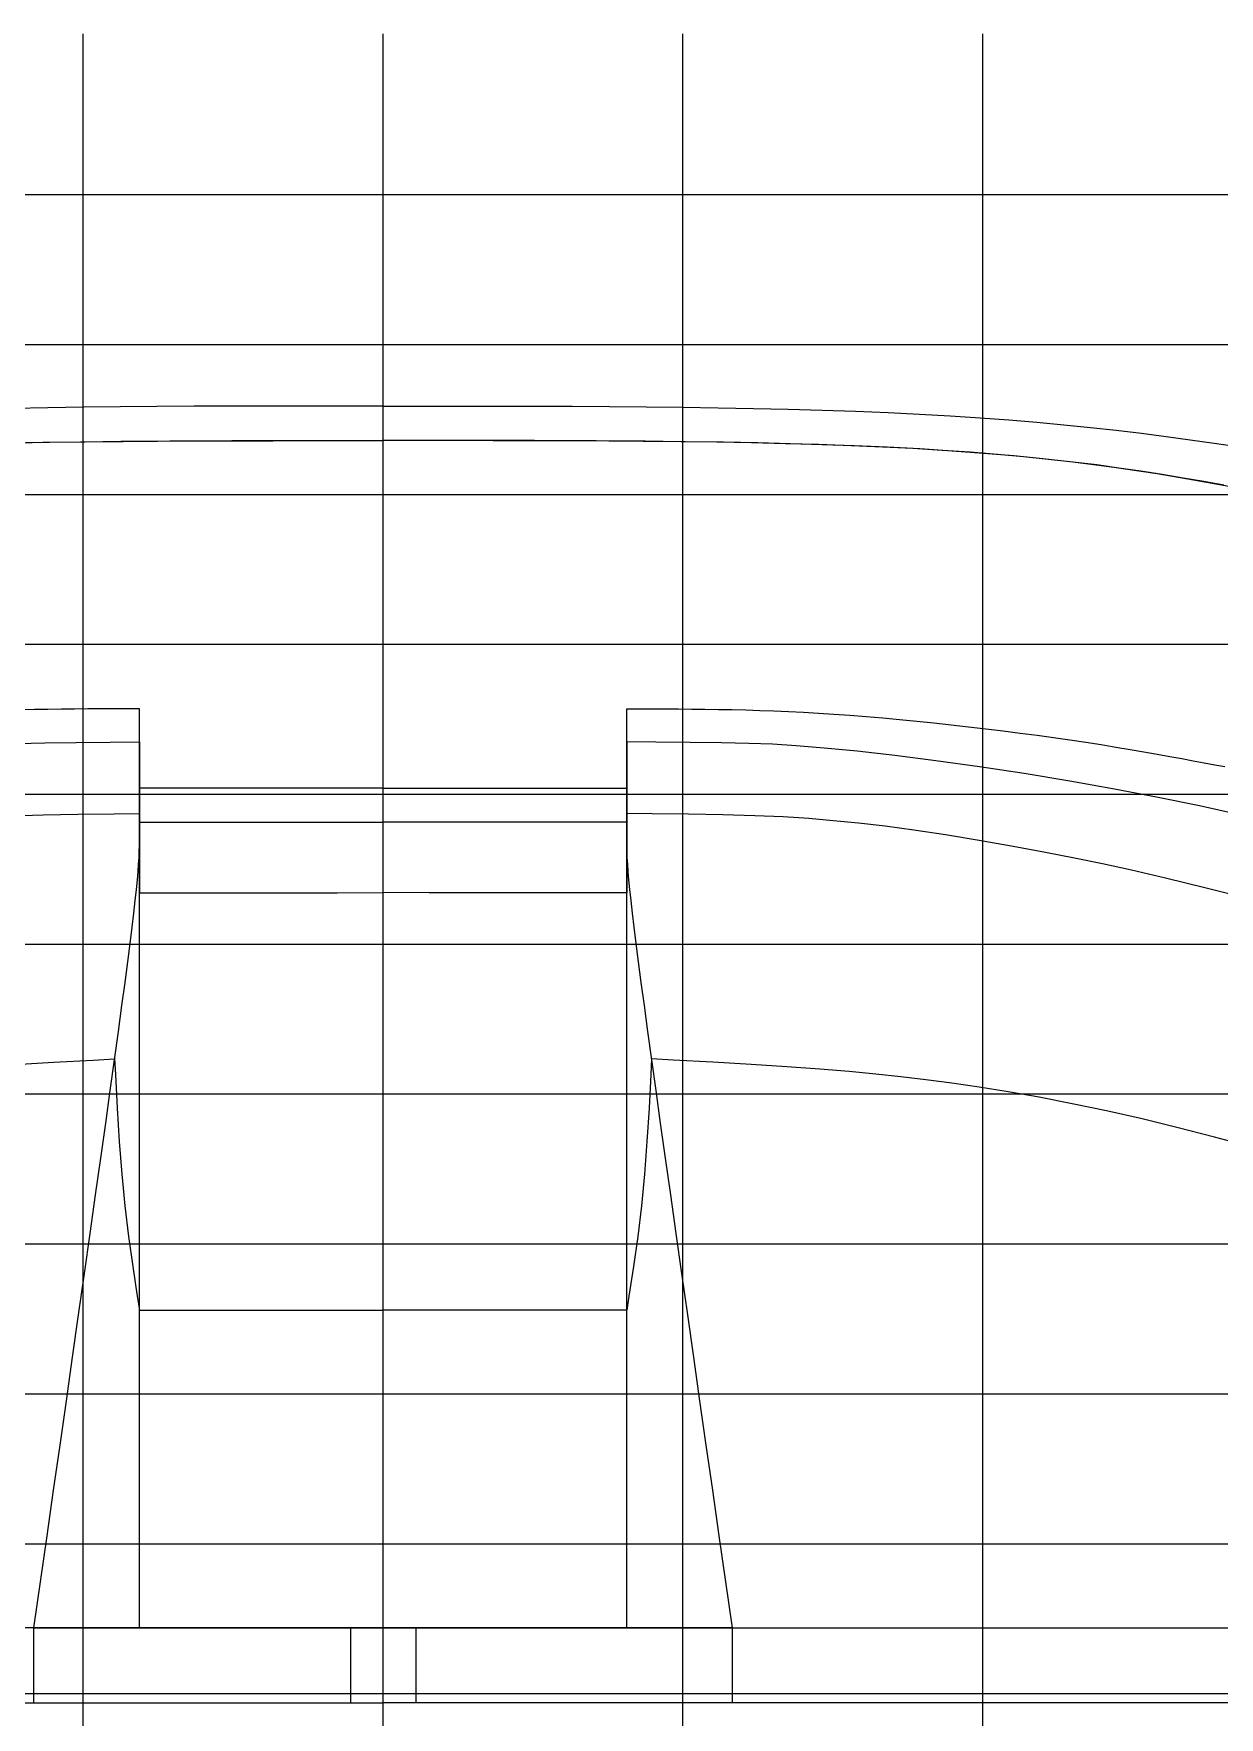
# Model space of a CAD drawing. Extents: x -0.22 to 9, y -4.91 to 1.71.
# Drawn here: x 1.777 to 2.568, y -1.367 to -0.244 of the extents above; entities that cross this region are included whole.
import ezdxf

# ---------------------------------------------------------------- set-up
doc = ezdxf.new("R2010")
doc.units = 0
doc.header["$MEASUREMENT"] = 0
for name, color, linetype in [('buttockgrid', 7, 'Continuous'), ('Center', 7, 'Continuous'), ('Knuckle_lines', 7, 'Continuous'), ('stations', 7, 'Continuous'), ('wlgrid', 7, 'Continuous')]:
    doc.layers.add(name, color=color, linetype=linetype)

msp = doc.modelspace()

# ---------------------------------------------------------------- linework, layer by layer
at = {"layer": 'buttockgrid', "color": 9}
for p, q in [((1.809815, -2.03416), (1.809815, -0.244099)), ((2.009815, -2.03416), (2.009815, -0.244099)), ((2.009815, -2.03416), (2.009815, -0.244099)), ((2.209816, -2.03416), (2.209816, -0.244099)), ((2.409816, -2.03416), (2.409816, -0.244099))]:
    msp.add_line(p, q, dxfattribs=at)
at = {"layer": 'Center', "color": 1}
msp.add_line((2.009815, -2.03416), (2.009815, -0.244099), dxfattribs=at)
at = {"layer": 'Knuckle_lines', "color": 7}
for p, q in [((1.786228, -0.493623), (1.762684, -0.494053)), ((1.810141, -0.493278), (1.786228, -0.493623)), ((1.834382, -0.49301), (1.810141, -0.493278)), ((1.858911, -0.492808), (1.834382, -0.49301)), ((1.883686, -0.492664), (1.858911, -0.492808)), ((1.908666, -0.492567), (1.883686, -0.492664)), ((1.933809, -0.492509), (1.908666, -0.492567)), ((1.959076, -0.492478), (1.933809, -0.492509)), ((1.984425, -0.492467), (1.959076, -0.492478)), ((2.009815, -0.492466), (1.984425, -0.492467)), ((2.009815, -0.493903), (2.009815, -0.492466)), ((2.009815, -0.493903), (2.009815, -0.492466)), ((2.009815, -0.492466), (2.035206, -0.492467)), ((2.009815, -0.49534), (2.009815, -0.493903)), ((2.009815, -0.49534), (2.009815, -0.493903)), ((2.035206, -0.492467), (2.060555, -0.492478)), ((2.060555, -0.492478), (2.085821, -0.492509)), ((2.085821, -0.492509), (2.110965, -0.492567)), ((2.110965, -0.492567), (2.135945, -0.492664)), ((2.135945, -0.492664), (2.16072, -0.492808)), ((2.16072, -0.492808), (2.185249, -0.49301)), ((2.185249, -0.49301), (2.20949, -0.493278)), ((2.20949, -0.493278), (2.233403, -0.493623)), ((2.233403, -0.493623), (2.256948, -0.494053)), ((2.256948, -0.494053), (2.280081, -0.494578)), ((2.009815, -0.496778), (2.009815, -0.49534)), ((2.009815, -0.496778), (2.009815, -0.49534)), ((2.009815, -0.498216), (2.009815, -0.496778)), ((2.009815, -0.498216), (2.009815, -0.496778)), ((2.009815, -0.499653), (2.009815, -0.498216)), ((2.009815, -0.499653), (2.009815, -0.498216)), ((2.009815, -0.501091), (2.009815, -0.499653)), ((2.009815, -0.501091), (2.009815, -0.499653)), ((2.009815, -0.502528), (2.009815, -0.501091)), ((2.009815, -0.502528), (2.009815, -0.501091)), ((2.009815, -0.503965), (2.009815, -0.502528)), ((2.009815, -0.503965), (2.009815, -0.502528)), ((2.009815, -0.505403), (2.009815, -0.503965)), ((2.009815, -0.505403), (2.009815, -0.503965)), ((2.280081, -0.494578), (2.302764, -0.495208)), ((2.302764, -0.495208), (2.324955, -0.495952)), ((2.324955, -0.495952), (2.346612, -0.49682)), ((2.346612, -0.49682), (2.367695, -0.497821)), ((2.367695, -0.497821), (2.388162, -0.498966)), ((2.388162, -0.498966), (2.407988, -0.500259)), ((2.407988, -0.500259), (2.4272, -0.501695)), ((2.4272, -0.501695), (2.445844, -0.503265)), ((2.445844, -0.503265), (2.463963, -0.504958)), ((2.463963, -0.504958), (2.4816, -0.506765)), ((1.787287, -0.516637), (1.81091, -0.516289)), ((1.81091, -0.516289), (1.834922, -0.516017)), ((1.834922, -0.516017), (1.859275, -0.515813)), ((1.859275, -0.515813), (1.883919, -0.515667)), ((1.883919, -0.515667), (1.908807, -0.515568)), ((1.908807, -0.515568), (1.933889, -0.515509)), ((1.933889, -0.515509), (1.959117, -0.515478)), ((1.959117, -0.515478), (1.984442, -0.515467)), ((1.984442, -0.515467), (2.009815, -0.515466)), ((2.009815, -0.506841), (2.009815, -0.505403)), ((2.009815, -0.506841), (2.009815, -0.505403)), ((2.009815, -0.508278), (2.009815, -0.506841)), ((2.009815, -0.508278), (2.009815, -0.506841)), ((2.009815, -0.509716), (2.009815, -0.508278)), ((2.009815, -0.509716), (2.009815, -0.508278)), ((2.009815, -0.511153), (2.009815, -0.509716)), ((2.009815, -0.511153), (2.009815, -0.509716)), ((2.009815, -0.512591), (2.009815, -0.511153)), ((2.009815, -0.512591), (2.009815, -0.511153)), ((2.009815, -0.514028), (2.009815, -0.512591)), ((2.009815, -0.514028), (2.009815, -0.512591)), ((2.009815, -0.515466), (2.009815, -0.514028)), ((2.009815, -0.515466), (2.009815, -0.514028)), ((2.035189, -0.515467), (2.009815, -0.515466)), ((2.060514, -0.515478), (2.035189, -0.515467)), ((2.085742, -0.515509), (2.060514, -0.515478)), ((2.110824, -0.515568), (2.085742, -0.515509)), ((2.135712, -0.515667), (2.110824, -0.515568)), ((2.160356, -0.515813), (2.135712, -0.515667)), ((2.184709, -0.516017), (2.160356, -0.515813)), ((2.208721, -0.516289), (2.184709, -0.516017)), ((2.232344, -0.516637), (2.208721, -0.516289)), ((2.4816, -0.506765), (2.498799, -0.508677)), ((2.498799, -0.508677), (2.515604, -0.510685)), ((2.515604, -0.510685), (2.532059, -0.512778)), ((2.532059, -0.512778), (2.548207, -0.514947)), ((2.548207, -0.514947), (2.564092, -0.517183)), ((1.764101, -0.517073), (1.787287, -0.516637)), ((2.25553, -0.517073), (2.232344, -0.516637)), ((2.278229, -0.517605), (2.25553, -0.517073)), ((2.300394, -0.518243), (2.278229, -0.517605)), ((2.321975, -0.518997), (2.300394, -0.518243)), ((2.342924, -0.519876), (2.321975, -0.518997)), ((2.363192, -0.52089), (2.342924, -0.519876)), ((2.38273, -0.522049), (2.363192, -0.52089)), ((2.401507, -0.523359), (2.38273, -0.522049)), ((2.419555, -0.524813), (2.401507, -0.523359)), ((2.436922, -0.526403), (2.419555, -0.524813)), ((2.453656, -0.528118), (2.436922, -0.526403)), ((2.564092, -0.517183), (2.579758, -0.519477)), ((2.469808, -0.529949), (2.453656, -0.528118)), ((2.485424, -0.531886), (2.469808, -0.529949)), ((2.500554, -0.533919), (2.485424, -0.531886)), ((2.515246, -0.536039), (2.500554, -0.533919)), ((2.52955, -0.538236), (2.515246, -0.536039)), ((2.543513, -0.5405), (2.52955, -0.538236)), ((2.557184, -0.542823), (2.543513, -0.5405)), ((2.570612, -0.545194), (2.557184, -0.542823)), ((1.777149, -0.694997), (1.767955, -0.695222)), ((1.78621, -0.694822), (1.777149, -0.694997)), ((1.795155, -0.69469), (1.78621, -0.694822)), ((1.804001, -0.694595), (1.795155, -0.69469)), ((1.812763, -0.694532), (1.804001, -0.694595)), ((1.82146, -0.694494), (1.812763, -0.694532)), ((1.830106, -0.694474), (1.82146, -0.694494)), ((1.838719, -0.694467), (1.830106, -0.694474)), ((1.847315, -0.694466), (1.838719, -0.694467)), ((1.847313, -0.697778), (1.847315, -0.694466)), ((1.847315, -0.700129), (1.847315, -0.694466)), ((2.172315, -0.700129), (2.172315, -0.694466)), ((2.172315, -0.694466), (2.180912, -0.694467)), ((2.172318, -0.697778), (2.172315, -0.694466)), ((2.180912, -0.694467), (2.189525, -0.694474)), ((2.189525, -0.694474), (2.198171, -0.694494)), ((2.198171, -0.694494), (2.206867, -0.694532)), ((2.206867, -0.694532), (2.21563, -0.694595)), ((2.21563, -0.694595), (2.224476, -0.69469)), ((2.224476, -0.69469), (2.233421, -0.694822)), ((2.233421, -0.694822), (2.242482, -0.694997)), ((2.242482, -0.694997), (2.251676, -0.695222)), ((2.251676, -0.695222), (2.26102, -0.695503)), ((2.26102, -0.695503), (2.27053, -0.695847)), ((2.27053, -0.695847), (2.280222, -0.696259)), ((2.280222, -0.696259), (2.290113, -0.696745)), ((1.847305, -0.707716), (1.847308, -0.704403)), ((1.847308, -0.704403), (1.84731, -0.701091)), ((1.84731, -0.701091), (1.847313, -0.697778)), ((1.847315, -0.705777), (1.847315, -0.700129)), ((1.847315, -0.711396), (1.847315, -0.705777)), ((2.172315, -0.705777), (2.172315, -0.700129)), ((2.172315, -0.711396), (2.172315, -0.705777)), ((2.17232, -0.701091), (2.172318, -0.697778)), ((2.172323, -0.704403), (2.17232, -0.701091)), ((2.172325, -0.707716), (2.172323, -0.704403)), ((2.290113, -0.696745), (2.30022, -0.697313)), ((2.30022, -0.697313), (2.31056, -0.697967)), ((2.31056, -0.697967), (2.321149, -0.698716)), ((2.321149, -0.698716), (2.331994, -0.699561)), ((2.331994, -0.699561), (2.343063, -0.7005)), ((2.343063, -0.7005), (2.354316, -0.701526)), ((2.354316, -0.701526), (2.365711, -0.702634)), ((2.365711, -0.702634), (2.377208, -0.703815)), ((2.377208, -0.703815), (2.388766, -0.705066)), ((2.388766, -0.705066), (2.400343, -0.706378)), ((2.400343, -0.706378), (2.411899, -0.707747)), ((1.847296, -0.720966), (1.847298, -0.717653)), ((1.847298, -0.717653), (1.847301, -0.714341)), ((1.847301, -0.714341), (1.847303, -0.711028)), ((1.847303, -0.711028), (1.847305, -0.707716)), ((1.847315, -0.716971), (1.847315, -0.711396)), ((1.847315, -0.722487), (1.847315, -0.716971)), ((2.172315, -0.716971), (2.172315, -0.711396)), ((2.172315, -0.722487), (2.172315, -0.716971)), ((2.172328, -0.711028), (2.172325, -0.707716)), ((2.17233, -0.714341), (2.172328, -0.711028)), ((2.172333, -0.717653), (2.17233, -0.714341)), ((2.172335, -0.720966), (2.172333, -0.717653)), ((2.411899, -0.707747), (2.423392, -0.709165)), ((2.423392, -0.709165), (2.434782, -0.710627)), ((2.434782, -0.710627), (2.446027, -0.712127)), ((2.446027, -0.712127), (2.457086, -0.713657)), ((2.457086, -0.713657), (2.467919, -0.715212)), ((2.467919, -0.715212), (2.478485, -0.716787)), ((2.478485, -0.716787), (2.488742, -0.718373)), ((2.488742, -0.718373), (2.498649, -0.719966)), ((1.847288, -0.730903), (1.847291, -0.727591)), ((1.847291, -0.727591), (1.847293, -0.724278)), ((1.847293, -0.724278), (1.847296, -0.720966)), ((1.847315, -0.727929), (1.847315, -0.722487)), ((1.847315, -0.733283), (1.847315, -0.727929)), ((2.172315, -0.727929), (2.172315, -0.722487)), ((2.172315, -0.733283), (2.172315, -0.727929)), ((2.172338, -0.724278), (2.172335, -0.720966)), ((2.17234, -0.727591), (2.172338, -0.724278)), ((2.172343, -0.730903), (2.17234, -0.727591)), ((2.498649, -0.719966), (2.508174, -0.721558)), ((2.508174, -0.721558), (2.517316, -0.723139)), ((2.517316, -0.723139), (2.526084, -0.724698)), ((2.526084, -0.724698), (2.534486, -0.726225)), ((2.534486, -0.726225), (2.54253, -0.727709)), ((2.54253, -0.727709), (2.550225, -0.729138)), ((2.550225, -0.729138), (2.557577, -0.730502)), ((1.847278, -0.744153), (1.847281, -0.740841)), ((1.847281, -0.740841), (1.847283, -0.737528)), ((1.847283, -0.737528), (1.847286, -0.734216)), ((1.847286, -0.734216), (1.847288, -0.730903)), ((1.847315, -0.738534), (1.847315, -0.733283)), ((1.847315, -0.743667), (1.847315, -0.738534)), ((2.172315, -0.738534), (2.172315, -0.733283)), ((2.172315, -0.743667), (2.172315, -0.738534)), ((2.172345, -0.734216), (2.172343, -0.730903)), ((2.172348, -0.737528), (2.172345, -0.734216)), ((2.17235, -0.740841), (2.172348, -0.737528)), ((2.172353, -0.744153), (2.17235, -0.740841)), ((2.557577, -0.730502), (2.564597, -0.731791)), ((2.564597, -0.731791), (2.571291, -0.732993)), ((1.847275, -0.747466), (1.847278, -0.744153)), ((1.847275, -0.751909), (1.847275, -0.747466)), ((1.857434, -0.747466), (1.847275, -0.747466)), ((1.847275, -0.75634), (1.847275, -0.751909)), ((1.847315, -0.748668), (1.847315, -0.743667)), ((1.847315, -0.753521), (1.847315, -0.748668)), ((1.867593, -0.747466), (1.857434, -0.747466)), ((1.877752, -0.747466), (1.867593, -0.747466)), ((1.88791, -0.747466), (1.877752, -0.747466)), ((1.898069, -0.747466), (1.88791, -0.747466)), ((1.908228, -0.747466), (1.898069, -0.747466)), ((1.918387, -0.747466), (1.908228, -0.747466)), ((1.928545, -0.747466), (1.918387, -0.747466)), ((1.938704, -0.747466), (1.928545, -0.747466)), ((1.948863, -0.747466), (1.938704, -0.747466)), ((1.959022, -0.747466), (1.948863, -0.747466)), ((1.96918, -0.747466), (1.959022, -0.747466)), ((1.979339, -0.747466), (1.96918, -0.747466)), ((1.989498, -0.747466), (1.979339, -0.747466)), ((1.999657, -0.747466), (1.989498, -0.747466)), ((2.009815, -0.747466), (1.999657, -0.747466)), ((2.009815, -0.751907), (2.009815, -0.747466)), ((2.009815, -0.751907), (2.009815, -0.747466)), ((2.009815, -0.747466), (2.019974, -0.747466)), ((2.009815, -0.756338), (2.009815, -0.751907)), ((2.009815, -0.756338), (2.009815, -0.751907)), ((2.019974, -0.747466), (2.030133, -0.747466)), ((2.030133, -0.747466), (2.040292, -0.747466)), ((2.040292, -0.747466), (2.050451, -0.747466)), ((2.050451, -0.747466), (2.060609, -0.747466)), ((2.060609, -0.747466), (2.070768, -0.747466)), ((2.070768, -0.747466), (2.080927, -0.747466)), ((2.080927, -0.747466), (2.091085, -0.747466)), ((2.091085, -0.747466), (2.101244, -0.747466)), ((2.101244, -0.747466), (2.111403, -0.747466)), ((2.111403, -0.747466), (2.121562, -0.747466)), ((2.121562, -0.747466), (2.131721, -0.747466)), ((2.131721, -0.747466), (2.141879, -0.747466)), ((2.141879, -0.747466), (2.152038, -0.747466)), ((2.152038, -0.747466), (2.162197, -0.747466)), ((2.162197, -0.747466), (2.172355, -0.747466)), ((2.172315, -0.748668), (2.172315, -0.743667)), ((2.172315, -0.753521), (2.172315, -0.748668)), ((2.172355, -0.747466), (2.172353, -0.744153)), ((2.172355, -0.751909), (2.172355, -0.747466)), ((2.172355, -0.75634), (2.172355, -0.751909)), ((1.847275, -0.760749), (1.847275, -0.75634)), ((1.847275, -0.765122), (1.847275, -0.760749)), ((1.847315, -0.758213), (1.847315, -0.753521)), ((1.847315, -0.762727), (1.847315, -0.758213)), ((1.847315, -0.767051), (1.847315, -0.762727)), ((2.009815, -0.760745), (2.009815, -0.756338)), ((2.009815, -0.760745), (2.009815, -0.756338)), ((2.009815, -0.765117), (2.009815, -0.760745)), ((2.009815, -0.765117), (2.009815, -0.760745)), ((2.172315, -0.758213), (2.172315, -0.753521)), ((2.172315, -0.762727), (2.172315, -0.758213)), ((2.172315, -0.767051), (2.172315, -0.762727)), ((2.172355, -0.760749), (2.172355, -0.75634)), ((2.172355, -0.765122), (2.172355, -0.760749)), ((1.847275, -0.769449), (1.847275, -0.765122)), ((1.847275, -0.773719), (1.847275, -0.769449)), ((1.847275, -0.777919), (1.847275, -0.773719)), ((1.847315, -0.771168), (1.847315, -0.767051)), ((1.847315, -0.775064), (1.847315, -0.771168)), ((2.009815, -0.769443), (2.009815, -0.765117)), ((2.009815, -0.769443), (2.009815, -0.765117)), ((2.009815, -0.773712), (2.009815, -0.769443)), ((2.009815, -0.773712), (2.009815, -0.769443)), ((2.009815, -0.77791), (2.009815, -0.773712)), ((2.009815, -0.77791), (2.009815, -0.773712)), ((2.172315, -0.771168), (2.172315, -0.767051)), ((2.172315, -0.775064), (2.172315, -0.771168)), ((2.172355, -0.769449), (2.172355, -0.765122)), ((2.172355, -0.773719), (2.172355, -0.769449)), ((2.172355, -0.777919), (2.172355, -0.773719)), ((1.847132, -0.789662), (1.847238, -0.78592)), ((1.847238, -0.78592), (1.847293, -0.782325)), ((1.847275, -0.782038), (1.847275, -0.777919)), ((1.847275, -0.786064), (1.847275, -0.782038)), ((1.847275, -0.789986), (1.847275, -0.786064)), ((1.847293, -0.782325), (1.847313, -0.778748)), ((1.847313, -0.778748), (1.847315, -0.775064)), ((2.009815, -0.782028), (2.009815, -0.77791)), ((2.009815, -0.782028), (2.009815, -0.77791)), ((2.009815, -0.786053), (2.009815, -0.782028)), ((2.009815, -0.786053), (2.009815, -0.782028)), ((2.009815, -0.789974), (2.009815, -0.786053)), ((2.009815, -0.789974), (2.009815, -0.786053)), ((2.172318, -0.778748), (2.172315, -0.775064)), ((2.172338, -0.782325), (2.172318, -0.778748)), ((2.172393, -0.78592), (2.172338, -0.782325)), ((2.172355, -0.782038), (2.172355, -0.777919)), ((2.172355, -0.786064), (2.172355, -0.782038)), ((2.172355, -0.789986), (2.172355, -0.786064)), ((2.172499, -0.789662), (2.172393, -0.78592)), ((1.846696, -0.798097), (1.846957, -0.793679)), ((1.846957, -0.793679), (1.847132, -0.789662)), ((1.847275, -0.793793), (1.847275, -0.789986)), ((1.847275, -0.797472), (1.847275, -0.793793)), ((2.009815, -0.79378), (2.009815, -0.789974)), ((2.009815, -0.79378), (2.009815, -0.789974)), ((2.009815, -0.797458), (2.009815, -0.79378)), ((2.009815, -0.797458), (2.009815, -0.79378)), ((2.172355, -0.793793), (2.172355, -0.789986)), ((2.172355, -0.797472), (2.172355, -0.793793)), ((2.172674, -0.793679), (2.172499, -0.789662)), ((2.172935, -0.798097), (2.172674, -0.793679)), ((1.845847, -0.808647), (1.846331, -0.803044)), ((1.846331, -0.803044), (1.846696, -0.798097)), ((1.847275, -0.801012), (1.847275, -0.797472)), ((1.847275, -0.804402), (1.847275, -0.801012)), ((1.847275, -0.80763), (1.847275, -0.804402)), ((1.847275, -0.810684), (1.847275, -0.80763)), ((2.009815, -0.800997), (2.009815, -0.797458)), ((2.009815, -0.800997), (2.009815, -0.797458)), ((2.009815, -0.804386), (2.009815, -0.800997)), ((2.009815, -0.804386), (2.009815, -0.800997)), ((2.009815, -0.807612), (2.009815, -0.804386)), ((2.009815, -0.807612), (2.009815, -0.804386)), ((2.009815, -0.810666), (2.009815, -0.807612)), ((2.009815, -0.810666), (2.009815, -0.807612)), ((2.172355, -0.801012), (2.172355, -0.797472)), ((2.172355, -0.804402), (2.172355, -0.801012)), ((2.172355, -0.80763), (2.172355, -0.804402)), ((2.172355, -0.810684), (2.172355, -0.80763)), ((2.173299, -0.803044), (2.172935, -0.798097)), ((2.173784, -0.808647), (2.173299, -0.803044)), ((1.844447, -0.822333), (1.845224, -0.815035)), ((1.845224, -0.815035), (1.845847, -0.808647)), ((1.847275, -0.813575), (1.847275, -0.810684)), ((1.847275, -0.8164), (1.847275, -0.813575)), ((1.847275, -0.819278), (1.847275, -0.8164)), ((1.847275, -0.822329), (1.847275, -0.819278)), ((2.009815, -0.813555), (2.009815, -0.810666)), ((2.009815, -0.813555), (2.009815, -0.810666)), ((2.009815, -0.816379), (2.009815, -0.813555)), ((2.009815, -0.816379), (2.009815, -0.813555)), ((2.009815, -0.819257), (2.009815, -0.816379)), ((2.009815, -0.819257), (2.009815, -0.816379)), ((2.009815, -0.822307), (2.009815, -0.819257)), ((2.009815, -0.822307), (2.009815, -0.819257)), ((2.172355, -0.813575), (2.172355, -0.810684)), ((2.172355, -0.8164), (2.172355, -0.813575)), ((2.172355, -0.819278), (2.172355, -0.8164)), ((2.172355, -0.822329), (2.172355, -0.819278)), ((2.174407, -0.815035), (2.173784, -0.808647)), ((2.175184, -0.822333), (2.174407, -0.815035)), ((1.842358, -0.840175), (1.843497, -0.830671)), ((1.843497, -0.830671), (1.844447, -0.822333)), ((1.847275, -0.825673), (1.847275, -0.822329)), ((1.847275, -0.829428), (1.847275, -0.825673)), ((1.847275, -0.833714), (1.847275, -0.829428)), ((2.009815, -0.82565), (2.009815, -0.822307)), ((2.009815, -0.82565), (2.009815, -0.822307)), ((2.009815, -0.829405), (2.009815, -0.82565)), ((2.009815, -0.829405), (2.009815, -0.82565)), ((2.009815, -0.83369), (2.009815, -0.829405)), ((2.009815, -0.83369), (2.009815, -0.829405)), ((2.172355, -0.825673), (2.172355, -0.822329)), ((2.172355, -0.829428), (2.172355, -0.825673)), ((2.172355, -0.833714), (2.172355, -0.829428)), ((2.176134, -0.830671), (2.175184, -0.822333)), ((2.177273, -0.840175), (2.176134, -0.830671)), ((1.841013, -0.850972), (1.842358, -0.840175)), ((1.847275, -0.83865), (1.847275, -0.833714)), ((1.847275, -0.844356), (1.847275, -0.83865)), ((2.009815, -0.838626), (2.009815, -0.83369)), ((2.009815, -0.838626), (2.009815, -0.83369)), ((2.009815, -0.844332), (2.009815, -0.838626)), ((2.009815, -0.844332), (2.009815, -0.838626)), ((2.172355, -0.83865), (2.172355, -0.833714)), ((2.172355, -0.844356), (2.172355, -0.83865)), ((2.178618, -0.850972), (2.177273, -0.840175)), ((1.839444, -0.863191), (1.841013, -0.850972)), ((1.847275, -0.850951), (1.847275, -0.844356)), ((1.847275, -0.858554), (1.847275, -0.850951)), ((2.009815, -0.850926), (2.009815, -0.844332)), ((2.009815, -0.850926), (2.009815, -0.844332)), ((2.009815, -0.858529), (2.009815, -0.850926)), ((2.009815, -0.858529), (2.009815, -0.850926)), ((2.172355, -0.850951), (2.172355, -0.844356)), ((2.172355, -0.858554), (2.172355, -0.850951)), ((2.180187, -0.863191), (2.178618, -0.850972)), ((1.837634, -0.876958), (1.839444, -0.863191)), ((1.847275, -0.867285), (1.847275, -0.858554)), ((2.009815, -0.86726), (2.009815, -0.858529)), ((2.009815, -0.86726), (2.009815, -0.858529)), ((2.172355, -0.867285), (2.172355, -0.858554)), ((2.181997, -0.876958), (2.180187, -0.863191)), ((1.847275, -0.877263), (1.847275, -0.867285)), ((2.009815, -0.877238), (2.009815, -0.86726)), ((2.009815, -0.877238), (2.009815, -0.86726)), ((2.172355, -0.877263), (2.172355, -0.867285)), ((1.835565, -0.892401), (1.837634, -0.876958)), ((1.847275, -0.888607), (1.847275, -0.877263)), ((2.009815, -0.888583), (2.009815, -0.877238)), ((2.009815, -0.888583), (2.009815, -0.877238)), ((2.172355, -0.888607), (2.172355, -0.877263)), ((2.184065, -0.892401), (2.181997, -0.876958)), ((1.833228, -0.909607), (1.835565, -0.892401)), ((1.847275, -0.901437), (1.847275, -0.888607)), ((2.009815, -0.901413), (2.009815, -0.888583)), ((2.009815, -0.901413), (2.009815, -0.888583)), ((2.172355, -0.901437), (2.172355, -0.888607)), ((2.186403, -0.909607), (2.184065, -0.892401)), ((1.830631, -0.928504), (1.833228, -0.909607)), ((1.847275, -0.915872), (1.847275, -0.901437)), ((2.009815, -0.915849), (2.009815, -0.901413)), ((2.009815, -0.915849), (2.009815, -0.901413)), ((2.172355, -0.915872), (2.172355, -0.901437)), ((2.188999, -0.928504), (2.186403, -0.909607)), ((1.847275, -0.931994), (1.847275, -0.915872)), ((2.009815, -0.931971), (2.009815, -0.915849)), ((2.009815, -0.931971), (2.009815, -0.915849)), ((2.172355, -0.931994), (2.172355, -0.915872)), ((1.827794, -0.948979), (1.830631, -0.928504)), ((1.847275, -0.949733), (1.847275, -0.931994)), ((2.009815, -0.949711), (2.009815, -0.931971)), ((2.009815, -0.949711), (2.009815, -0.931971)), ((2.172355, -0.949733), (2.172355, -0.931994)), ((2.191837, -0.948979), (2.188999, -0.928504)), ((1.824733, -0.970919), (1.827794, -0.948979)), ((1.847275, -0.96898), (1.847275, -0.949733)), ((2.009815, -0.968959), (2.009815, -0.949711)), ((2.009815, -0.968959), (2.009815, -0.949711)), ((2.172355, -0.96898), (2.172355, -0.949733)), ((2.194897, -0.970919), (2.191837, -0.948979)), ((1.821466, -0.994212), (1.824733, -0.970919)), ((1.847275, -0.989628), (1.847275, -0.96898)), ((2.009815, -0.989609), (2.009815, -0.968959)), ((2.009815, -0.989609), (2.009815, -0.968959)), ((2.172355, -0.989628), (2.172355, -0.96898)), ((2.198165, -0.994212), (2.194897, -0.970919)), ((1.818009, -1.018745), (1.821466, -0.994212)), ((1.847275, -1.01157), (1.847275, -0.989628)), ((2.009815, -1.011552), (2.009815, -0.989609)), ((2.009815, -1.011552), (2.009815, -0.989609)), ((2.172355, -1.01157), (2.172355, -0.989628)), ((2.201622, -1.018745), (2.198165, -0.994212)), ((1.81438, -1.044405), (1.818009, -1.018745)), ((1.847275, -1.034698), (1.847275, -1.01157)), ((2.009815, -1.03468), (2.009815, -1.011552)), ((2.009815, -1.03468), (2.009815, -1.011552)), ((2.172355, -1.034698), (2.172355, -1.01157)), ((2.205251, -1.044405), (2.201622, -1.018745)), ((1.810597, -1.071079), (1.81438, -1.044405)), ((1.847275, -1.058903), (1.847275, -1.034698)), ((2.009815, -1.058887), (2.009815, -1.03468)), ((2.009815, -1.058887), (2.009815, -1.03468)), ((2.172355, -1.058903), (2.172355, -1.034698)), ((2.209034, -1.071079), (2.205251, -1.044405)), ((1.847275, -1.084078), (1.847275, -1.058903)), ((2.009815, -1.084064), (2.009815, -1.058887)), ((2.009815, -1.084064), (2.009815, -1.058887)), ((2.172355, -1.084078), (2.172355, -1.058903)), ((1.806675, -1.098655), (1.810597, -1.071079)), ((2.212956, -1.098655), (2.209034, -1.071079)), ((1.847275, -1.110115), (1.847275, -1.084078)), ((2.009815, -1.110102), (2.009815, -1.084064)), ((2.009815, -1.110102), (2.009815, -1.084064)), ((2.172355, -1.110115), (2.172355, -1.084078)), ((1.802633, -1.127019), (1.806675, -1.098655)), ((2.216998, -1.127019), (2.212956, -1.098655)), ((1.847275, -1.136907), (1.847275, -1.110115)), ((2.009815, -1.136896), (2.009815, -1.110102)), ((2.009815, -1.136896), (2.009815, -1.110102)), ((2.172355, -1.136907), (2.172355, -1.110115)), ((1.798488, -1.156061), (1.802633, -1.127019)), ((2.221143, -1.156061), (2.216998, -1.127019)), ((1.847275, -1.164345), (1.847275, -1.136907)), ((2.009815, -1.164336), (2.009815, -1.136896)), ((2.009815, -1.164336), (2.009815, -1.136896)), ((2.172355, -1.164345), (2.172355, -1.136907)), ((1.794257, -1.185665), (1.798488, -1.156061)), ((2.225374, -1.185665), (2.221143, -1.156061)), ((1.847275, -1.192323), (1.847275, -1.164345)), ((2.009815, -1.192315), (2.009815, -1.164336)), ((2.009815, -1.192315), (2.009815, -1.164336)), ((2.172355, -1.192323), (2.172355, -1.164345)), ((1.789957, -1.215721), (1.794257, -1.185665)), ((2.229674, -1.215721), (2.225374, -1.185665)), ((1.847275, -1.220731), (1.847275, -1.192323)), ((2.009815, -1.220726), (2.009815, -1.192315)), ((2.009815, -1.220726), (2.009815, -1.192315)), ((2.172355, -1.220731), (2.172355, -1.192323)), ((1.785605, -1.246115), (1.789957, -1.215721)), ((1.847275, -1.249463), (1.847275, -1.220731)), ((2.009815, -1.249459), (2.009815, -1.220726)), ((2.009815, -1.249459), (2.009815, -1.220726)), ((2.172355, -1.249463), (2.172355, -1.220731)), ((2.234026, -1.246115), (2.229674, -1.215721)), ((1.781219, -1.276734), (1.785605, -1.246115)), ((2.238412, -1.276734), (2.234026, -1.246115)), ((1.847275, -1.27841), (1.847275, -1.249463)), ((2.009815, -1.278409), (2.009815, -1.249459)), ((2.009815, -1.278409), (2.009815, -1.249459)), ((2.172355, -1.27841), (2.172355, -1.249463)), ((1.776815, -1.307466), (1.781219, -1.276734)), ((1.847275, -1.307466), (1.847275, -1.27841)), ((2.009815, -1.307466), (2.009815, -1.278409)), ((2.009815, -1.307466), (2.009815, -1.278409)), ((2.172355, -1.307466), (2.172355, -1.27841)), ((2.242815, -1.307466), (2.238412, -1.276734)), ((1.776815, -1.307466), (1.758021, -1.307466)), ((1.776815, -1.310591), (1.776815, -1.307466)), ((1.781219, -1.307466), (1.776815, -1.307466)), ((1.776815, -1.307466), (1.784097, -1.307466)), ((1.776815, -1.313716), (1.776815, -1.310591)), ((1.776815, -1.316841), (1.776815, -1.313716)), ((1.785623, -1.307466), (1.781219, -1.307466)), ((1.784097, -1.307466), (1.791378, -1.307466)), ((1.790027, -1.307466), (1.785623, -1.307466)), ((1.79443, -1.307466), (1.790027, -1.307466)), ((1.791378, -1.307466), (1.798659, -1.307466)), ((1.798834, -1.307466), (1.79443, -1.307466)), ((1.798659, -1.307466), (1.80594, -1.307466)), ((1.803238, -1.307466), (1.798834, -1.307466)), ((1.807642, -1.307466), (1.803238, -1.307466)), ((1.80594, -1.307466), (1.813222, -1.307466)), ((1.812045, -1.307466), (1.807642, -1.307466)), ((1.816449, -1.307466), (1.812045, -1.307466)), ((1.813222, -1.307466), (1.820503, -1.307466)), ((1.820853, -1.307466), (1.816449, -1.307466)), ((1.820503, -1.307466), (1.827784, -1.307466)), ((1.825257, -1.307466), (1.820853, -1.307466)), ((1.82966, -1.307466), (1.825257, -1.307466)), ((1.827784, -1.307466), (1.835065, -1.307466)), ((1.834064, -1.307466), (1.82966, -1.307466)), ((1.838468, -1.307466), (1.834064, -1.307466)), ((1.835065, -1.307466), (1.842347, -1.307466)), ((1.842872, -1.307466), (1.838468, -1.307466)), ((1.842347, -1.307466), (1.849628, -1.307466)), ((1.847275, -1.307466), (1.842872, -1.307466)), ((1.857434, -1.307466), (1.847275, -1.307466)), ((1.849628, -1.307466), (1.856909, -1.307466)), ((1.856909, -1.307466), (1.86419, -1.307466)), ((1.867593, -1.307466), (1.857434, -1.307466)), ((1.86419, -1.307466), (1.871472, -1.307466)), ((1.877752, -1.307466), (1.867593, -1.307466)), ((1.871472, -1.307466), (1.878753, -1.307466)), ((1.88791, -1.307466), (1.877752, -1.307466)), ((1.878753, -1.307466), (1.886034, -1.307466)), ((1.886034, -1.307466), (1.893315, -1.307466)), ((1.898069, -1.307466), (1.88791, -1.307466)), ((1.893315, -1.307466), (1.900597, -1.307466)), ((1.908228, -1.307466), (1.898069, -1.307466)), ((1.900597, -1.307466), (1.907878, -1.307466)), ((1.907878, -1.307466), (1.915159, -1.307466)), ((1.918387, -1.307466), (1.908228, -1.307466)), ((1.915159, -1.307466), (1.92244, -1.307466)), ((1.928545, -1.307466), (1.918387, -1.307466)), ((1.92244, -1.307466), (1.929722, -1.307466)), ((1.938704, -1.307466), (1.928545, -1.307466)), ((1.929722, -1.307466), (1.937003, -1.307466)), ((1.937003, -1.307466), (1.944284, -1.307466)), ((1.948863, -1.307466), (1.938704, -1.307466)), ((1.944284, -1.307466), (1.951566, -1.307466)), ((1.959022, -1.307466), (1.948863, -1.307466)), ((1.951566, -1.307466), (1.958847, -1.307466)), ((1.958847, -1.307466), (1.966128, -1.307466)), ((1.96918, -1.307466), (1.959022, -1.307466)), ((1.966128, -1.307466), (1.973409, -1.307466)), ((1.979339, -1.307466), (1.96918, -1.307466)), ((1.973409, -1.307466), (1.98069, -1.307466)), ((1.989498, -1.307466), (1.979339, -1.307466)), ((1.98069, -1.307466), (1.987972, -1.307466)), ((1.987972, -1.307466), (1.995253, -1.307466)), ((1.999657, -1.307466), (1.989498, -1.307466)), ((1.995253, -1.307466), (2.002534, -1.307466)), ((2.009815, -1.307466), (1.999657, -1.307466)), ((2.002534, -1.307466), (2.009815, -1.307466)), ((2.009815, -1.307466), (2.009815, -1.307466)), ((2.009815, -1.307466), (2.009815, -1.307466)), ((2.009815, -1.307466), (2.009815, -1.307466)), ((2.009815, -1.307466), (2.009815, -1.307466)), ((2.009815, -1.307466), (2.009815, -1.307466)), ((2.009815, -1.307466), (2.009815, -1.307466)), ((2.009815, -1.307466), (2.009815, -1.307466)), ((2.009815, -1.307466), (2.009815, -1.307466)), ((2.009815, -1.307466), (2.009815, -1.307466)), ((2.009815, -1.307466), (2.009815, -1.307466)), ((2.009815, -1.307466), (2.009815, -1.307466)), ((2.009815, -1.307466), (2.009815, -1.307466)), ((2.009815, -1.307466), (2.009815, -1.307466)), ((2.009815, -1.307466), (2.009815, -1.307466)), ((2.009815, -1.307466), (2.009815, -1.307466)), ((2.009815, -1.307466), (2.009815, -1.307466)), ((2.017097, -1.307466), (2.009815, -1.307466)), ((2.009815, -1.307466), (2.009815, -1.307466)), ((2.009815, -1.307466), (2.009815, -1.307466)), ((2.009815, -1.307466), (2.009815, -1.307466)), ((2.009815, -1.307466), (2.009815, -1.307466)), ((2.009815, -1.307466), (2.019974, -1.307466)), ((2.009815, -1.307466), (2.009815, -1.307466)), ((2.009815, -1.307466), (2.009815, -1.307466)), ((2.009815, -1.307466), (2.009815, -1.307466)), ((2.009815, -1.307466), (2.009815, -1.307466)), ((2.009815, -1.307466), (2.009815, -1.307466)), ((2.009815, -1.307466), (2.009815, -1.307466)), ((2.009815, -1.307466), (2.009815, -1.307466)), ((2.009815, -1.307466), (2.009815, -1.307466)), ((2.009815, -1.307466), (2.009815, -1.307466)), ((2.009815, -1.307466), (2.009815, -1.307466)), ((2.009815, -1.307466), (2.009815, -1.307466)), ((2.009815, -1.307466), (2.009815, -1.307466)), ((2.009815, -1.310591), (2.009815, -1.307466)), ((2.009815, -1.310591), (2.009815, -1.307466)), ((2.009815, -1.313716), (2.009815, -1.310591)), ((2.009815, -1.313716), (2.009815, -1.310591)), ((2.009815, -1.316841), (2.009815, -1.313716)), ((2.009815, -1.316841), (2.009815, -1.313716)), ((2.024378, -1.307466), (2.017097, -1.307466)), ((2.019974, -1.307466), (2.030133, -1.307466)), ((2.031659, -1.307466), (2.024378, -1.307466)), ((2.030133, -1.307466), (2.040292, -1.307466)), ((2.03894, -1.307466), (2.031659, -1.307466)), ((2.046222, -1.307466), (2.03894, -1.307466)), ((2.040292, -1.307466), (2.050451, -1.307466)), ((2.053503, -1.307466), (2.046222, -1.307466)), ((2.050451, -1.307466), (2.060609, -1.307466)), ((2.060784, -1.307466), (2.053503, -1.307466)), ((2.060609, -1.307466), (2.070768, -1.307466)), ((2.068065, -1.307466), (2.060784, -1.307466)), ((2.075347, -1.307466), (2.068065, -1.307466)), ((2.070768, -1.307466), (2.080927, -1.307466)), ((2.082628, -1.307466), (2.075347, -1.307466)), ((2.080927, -1.307466), (2.091085, -1.307466)), ((2.089909, -1.307466), (2.082628, -1.307466)), ((2.09719, -1.307466), (2.089909, -1.307466)), ((2.091085, -1.307466), (2.101244, -1.307466)), ((2.104472, -1.307466), (2.09719, -1.307466)), ((2.101244, -1.307466), (2.111403, -1.307466)), ((2.111753, -1.307466), (2.104472, -1.307466)), ((2.111403, -1.307466), (2.121562, -1.307466)), ((2.119034, -1.307466), (2.111753, -1.307466)), ((2.126315, -1.307466), (2.119034, -1.307466)), ((2.121562, -1.307466), (2.131721, -1.307466)), ((2.133597, -1.307466), (2.126315, -1.307466)), ((2.131721, -1.307466), (2.141879, -1.307466)), ((2.140878, -1.307466), (2.133597, -1.307466)), ((2.148159, -1.307466), (2.140878, -1.307466)), ((2.141879, -1.307466), (2.152038, -1.307466)), ((2.15544, -1.307466), (2.148159, -1.307466)), ((2.152038, -1.307466), (2.162197, -1.307466)), ((2.162722, -1.307466), (2.15544, -1.307466)), ((2.162197, -1.307466), (2.172355, -1.307466)), ((2.170003, -1.307466), (2.162722, -1.307466)), ((2.177284, -1.307466), (2.170003, -1.307466)), ((2.172355, -1.307466), (2.176759, -1.307466)), ((2.176759, -1.307466), (2.181163, -1.307466)), ((2.184566, -1.307466), (2.177284, -1.307466)), ((2.181163, -1.307466), (2.185567, -1.307466)), ((2.191847, -1.307466), (2.184566, -1.307466)), ((2.185567, -1.307466), (2.18997, -1.307466)), ((2.18997, -1.307466), (2.194374, -1.307466)), ((2.199128, -1.307466), (2.191847, -1.307466)), ((2.194374, -1.307466), (2.198778, -1.307466)), ((2.198778, -1.307466), (2.203182, -1.307466)), ((2.206409, -1.307466), (2.199128, -1.307466)), ((2.203182, -1.307466), (2.207585, -1.307466)), ((2.213691, -1.307466), (2.206409, -1.307466)), ((2.207585, -1.307466), (2.211989, -1.307466)), ((2.211989, -1.307466), (2.216393, -1.307466)), ((2.220972, -1.307466), (2.213691, -1.307466)), ((2.216393, -1.307466), (2.220797, -1.307466)), ((2.220797, -1.307466), (2.2252, -1.307466)), ((2.228253, -1.307466), (2.220972, -1.307466)), ((2.2252, -1.307466), (2.229604, -1.307466)), ((2.235534, -1.307466), (2.228253, -1.307466)), ((2.229604, -1.307466), (2.234008, -1.307466)), ((2.234008, -1.307466), (2.238412, -1.307466)), ((2.242815, -1.307466), (2.235534, -1.307466)), ((2.238412, -1.307466), (2.242815, -1.307466)), ((2.242815, -1.307466), (2.26161, -1.307466)), ((2.242815, -1.310591), (2.242815, -1.307466)), ((2.242815, -1.313716), (2.242815, -1.310591)), ((2.242815, -1.316841), (2.242815, -1.313716)), ((2.26161, -1.307466), (2.280404, -1.307466)), ((2.280404, -1.307466), (2.299196, -1.307466)), ((2.299196, -1.307466), (2.317984, -1.307466)), ((2.317984, -1.307466), (2.336768, -1.307466)), ((2.336768, -1.307466), (2.355546, -1.307466)), ((2.355546, -1.307466), (2.374319, -1.307466)), ((2.374319, -1.307466), (2.393083, -1.307466)), ((2.393083, -1.307466), (2.411839, -1.307466)), ((2.411839, -1.307466), (2.430585, -1.307466)), ((2.430585, -1.307466), (2.44932, -1.307466)), ((2.44932, -1.307466), (2.468043, -1.307466)), ((2.468043, -1.307466), (2.486753, -1.307466)), ((2.486753, -1.307466), (2.50545, -1.307466)), ((2.50545, -1.307466), (2.524131, -1.307466)), ((2.524131, -1.307466), (2.542795, -1.307466)), ((2.542795, -1.307466), (2.561431, -1.307466)), ((2.561431, -1.307466), (2.579979, -1.307466)), ((1.776815, -1.319966), (1.776815, -1.316841)), ((1.776815, -1.323091), (1.776815, -1.319966)), ((1.776815, -1.326216), (1.776815, -1.323091)), ((2.009815, -1.319966), (2.009815, -1.316841)), ((2.009815, -1.319966), (2.009815, -1.316841)), ((2.009815, -1.323091), (2.009815, -1.319966)), ((2.009815, -1.323091), (2.009815, -1.319966)), ((2.009815, -1.326216), (2.009815, -1.323091)), ((2.009815, -1.326216), (2.009815, -1.323091)), ((2.242815, -1.319966), (2.242815, -1.316841)), ((2.242815, -1.323091), (2.242815, -1.319966)), ((2.242815, -1.326216), (2.242815, -1.323091)), ((1.776815, -1.329341), (1.776815, -1.326216)), ((1.776815, -1.332466), (1.776815, -1.329341)), ((1.776815, -1.335591), (1.776815, -1.332466)), ((1.776815, -1.338716), (1.776815, -1.335591)), ((2.009815, -1.329341), (2.009815, -1.326216)), ((2.009815, -1.329341), (2.009815, -1.326216)), ((2.009815, -1.332466), (2.009815, -1.329341)), ((2.009815, -1.332466), (2.009815, -1.329341)), ((2.009815, -1.335591), (2.009815, -1.332466)), ((2.009815, -1.335591), (2.009815, -1.332466)), ((2.009815, -1.338716), (2.009815, -1.335591)), ((2.009815, -1.338716), (2.009815, -1.335591)), ((2.242815, -1.329341), (2.242815, -1.326216)), ((2.242815, -1.332466), (2.242815, -1.329341)), ((2.242815, -1.335591), (2.242815, -1.332466)), ((2.242815, -1.338716), (2.242815, -1.335591)), ((1.776815, -1.341841), (1.776815, -1.338716)), ((1.776815, -1.344966), (1.776815, -1.341841)), ((1.776815, -1.348091), (1.776815, -1.344966)), ((2.009815, -1.341841), (2.009815, -1.338716)), ((2.009815, -1.341841), (2.009815, -1.338716)), ((2.009815, -1.344966), (2.009815, -1.341841)), ((2.009815, -1.344966), (2.009815, -1.341841)), ((2.009815, -1.348091), (2.009815, -1.344966)), ((2.009815, -1.348091), (2.009815, -1.344966)), ((2.242815, -1.341841), (2.242815, -1.338716)), ((2.242815, -1.344966), (2.242815, -1.341841)), ((2.242815, -1.348091), (2.242815, -1.344966)), ((1.757849, -1.357466), (1.776815, -1.357466)), ((1.761717, -1.357466), (1.78545, -1.357466)), ((1.776815, -1.351216), (1.776815, -1.348091)), ((1.776815, -1.354341), (1.776815, -1.351216)), ((1.776815, -1.357466), (1.776815, -1.354341)), ((1.776815, -1.357466), (1.784097, -1.357466)), ((1.784097, -1.357466), (1.791378, -1.357466)), ((1.78545, -1.357466), (1.808847, -1.357466)), ((1.791378, -1.357466), (1.798659, -1.357466)), ((1.798659, -1.357466), (1.80594, -1.357466)), ((1.80594, -1.357466), (1.813222, -1.357466)), ((1.808847, -1.357466), (1.83194, -1.357466)), ((1.813222, -1.357466), (1.820503, -1.357466)), ((1.820503, -1.357466), (1.827784, -1.357466)), ((1.827784, -1.357466), (1.835065, -1.357466)), ((1.83194, -1.357466), (1.854764, -1.357466)), ((1.835065, -1.357466), (1.842347, -1.357466)), ((1.842347, -1.357466), (1.849628, -1.357466)), ((1.849628, -1.357466), (1.856909, -1.357466)), ((1.854764, -1.357466), (1.877353, -1.357466)), ((1.856909, -1.357466), (1.86419, -1.357466)), ((1.86419, -1.357466), (1.871472, -1.357466)), ((1.871472, -1.357466), (1.878753, -1.357466)), ((1.877353, -1.357466), (1.899739, -1.357466)), ((1.878753, -1.357466), (1.886034, -1.357466)), ((1.886034, -1.357466), (1.893315, -1.357466)), ((1.893315, -1.357466), (1.900597, -1.357466)), ((1.899739, -1.357466), (1.921956, -1.357466)), ((1.900597, -1.357466), (1.907878, -1.357466)), ((1.907878, -1.357466), (1.915159, -1.357466)), ((1.915159, -1.357466), (1.92244, -1.357466)), ((1.921956, -1.357466), (1.944039, -1.357466)), ((1.92244, -1.357466), (1.929722, -1.357466)), ((1.929722, -1.357466), (1.937003, -1.357466)), ((1.937003, -1.357466), (1.944284, -1.357466)), ((1.944039, -1.357466), (1.966021, -1.357466)), ((1.944284, -1.357466), (1.951566, -1.357466)), ((1.951566, -1.357466), (1.958847, -1.357466)), ((1.958847, -1.357466), (1.966128, -1.357466)), ((1.966021, -1.357466), (1.987935, -1.357466)), ((1.966128, -1.357466), (1.973409, -1.357466)), ((1.973409, -1.357466), (1.98069, -1.357466)), ((1.98069, -1.357466), (1.987972, -1.357466)), ((1.987935, -1.357466), (2.009815, -1.357466)), ((1.987972, -1.357466), (1.995253, -1.357466)), ((1.995253, -1.357466), (2.002534, -1.357466)), ((2.002534, -1.357466), (2.009815, -1.357466)), ((2.009815, -1.351216), (2.009815, -1.348091)), ((2.009815, -1.351216), (2.009815, -1.348091)), ((2.009815, -1.354341), (2.009815, -1.351216)), ((2.009815, -1.354341), (2.009815, -1.351216)), ((2.009815, -1.357466), (2.009815, -1.354341)), ((2.009815, -1.357466), (2.009815, -1.354341)), ((2.017097, -1.357466), (2.009815, -1.357466)), ((2.009815, -1.357466), (2.009815, -1.357466)), ((2.009815, -1.357466), (2.009815, -1.357466)), ((2.009815, -1.357466), (2.009815, -1.357466)), ((2.009815, -1.357466), (2.009815, -1.357466)), ((2.009815, -1.357466), (2.009815, -1.357466)), ((2.009815, -1.357466), (2.009815, -1.357466)), ((2.009815, -1.357466), (2.009815, -1.357466)), ((2.009815, -1.357466), (2.009815, -1.357466)), ((2.009815, -1.357466), (2.009815, -1.357466)), ((2.009815, -1.357466), (2.009815, -1.357466)), ((2.009815, -1.357466), (2.009815, -1.357466)), ((2.009815, -1.357466), (2.009815, -1.357466)), ((2.009815, -1.357466), (2.009815, -1.357466)), ((2.009815, -1.357466), (2.009815, -1.357466)), ((2.031696, -1.357466), (2.009815, -1.357466)), ((2.009815, -1.357466), (2.009815, -1.357466)), ((2.009815, -1.357466), (2.009815, -1.357466)), ((2.009815, -1.357466), (2.009815, -1.357466)), ((2.009815, -1.357466), (2.009815, -1.357466)), ((2.009815, -1.357466), (2.009815, -1.357466)), ((2.009815, -1.357466), (2.009815, -1.357466)), ((2.009815, -1.357466), (2.009815, -1.357466)), ((2.009815, -1.357466), (2.009815, -1.357466)), ((2.009815, -1.357466), (2.009815, -1.357466)), ((2.009815, -1.357466), (2.009815, -1.357466)), ((2.009815, -1.357466), (2.009815, -1.357466)), ((2.009815, -1.357466), (2.009815, -1.357466)), ((2.009815, -1.357466), (2.009815, -1.357466)), ((2.009815, -1.357466), (2.009815, -1.357466)), ((2.009815, -1.357466), (2.009815, -1.357466)), ((2.009815, -1.357466), (2.009815, -1.357466)), ((2.009815, -1.357466), (2.009815, -1.357466)), ((2.009815, -1.357466), (2.009815, -1.357466)), ((2.009815, -1.387903), (2.009815, -1.357466)), ((2.009815, -1.387903), (2.009815, -1.357466)), ((2.024378, -1.357466), (2.017097, -1.357466)), ((2.031659, -1.357466), (2.024378, -1.357466)), ((2.03894, -1.357466), (2.031659, -1.357466)), ((2.05361, -1.357466), (2.031696, -1.357466)), ((2.046222, -1.357466), (2.03894, -1.357466)), ((2.053503, -1.357466), (2.046222, -1.357466)), ((2.060784, -1.357466), (2.053503, -1.357466)), ((2.075592, -1.357466), (2.05361, -1.357466)), ((2.068065, -1.357466), (2.060784, -1.357466)), ((2.075347, -1.357466), (2.068065, -1.357466)), ((2.082628, -1.357466), (2.075347, -1.357466)), ((2.097675, -1.357466), (2.075592, -1.357466)), ((2.089909, -1.357466), (2.082628, -1.357466)), ((2.09719, -1.357466), (2.089909, -1.357466)), ((2.104472, -1.357466), (2.09719, -1.357466)), ((2.119892, -1.357466), (2.097675, -1.357466)), ((2.111753, -1.357466), (2.104472, -1.357466)), ((2.119034, -1.357466), (2.111753, -1.357466)), ((2.126315, -1.357466), (2.119034, -1.357466)), ((2.142278, -1.357466), (2.119892, -1.357466)), ((2.133597, -1.357466), (2.126315, -1.357466)), ((2.140878, -1.357466), (2.133597, -1.357466)), ((2.148159, -1.357466), (2.140878, -1.357466)), ((2.164866, -1.357466), (2.142278, -1.357466)), ((2.15544, -1.357466), (2.148159, -1.357466)), ((2.162722, -1.357466), (2.15544, -1.357466)), ((2.170003, -1.357466), (2.162722, -1.357466)), ((2.18769, -1.357466), (2.164866, -1.357466)), ((2.177284, -1.357466), (2.170003, -1.357466)), ((2.184566, -1.357466), (2.177284, -1.357466)), ((2.191847, -1.357466), (2.184566, -1.357466)), ((2.210784, -1.357466), (2.18769, -1.357466)), ((2.199128, -1.357466), (2.191847, -1.357466)), ((2.206409, -1.357466), (2.199128, -1.357466)), ((2.213691, -1.357466), (2.206409, -1.357466)), ((2.234181, -1.357466), (2.210784, -1.357466)), ((2.220972, -1.357466), (2.213691, -1.357466)), ((2.228253, -1.357466), (2.220972, -1.357466)), ((2.235534, -1.357466), (2.228253, -1.357466)), ((2.257914, -1.357466), (2.234181, -1.357466)), ((2.242815, -1.357466), (2.235534, -1.357466)), ((2.242815, -1.351216), (2.242815, -1.348091)), ((2.242815, -1.354341), (2.242815, -1.351216)), ((2.242815, -1.357466), (2.242815, -1.354341)), ((2.261782, -1.357466), (2.242815, -1.357466)), ((2.282019, -1.357466), (2.257914, -1.357466)), ((2.280746, -1.357466), (2.261782, -1.357466)), ((2.299705, -1.357466), (2.280746, -1.357466)), ((2.306527, -1.357466), (2.282019, -1.357466)), ((2.318657, -1.357466), (2.299705, -1.357466)), ((2.331474, -1.357466), (2.306527, -1.357466)), ((2.337599, -1.357466), (2.318657, -1.357466)), ((2.356892, -1.357466), (2.331474, -1.357466)), ((2.356529, -1.357466), (2.337599, -1.357466)), ((2.375445, -1.357466), (2.356529, -1.357466)), ((2.382815, -1.357466), (2.356892, -1.357466)), ((2.394343, -1.357466), (2.375445, -1.357466)), ((2.409267, -1.357466), (2.382815, -1.357466)), ((2.413223, -1.357466), (2.394343, -1.357466)), ((2.436224, -1.357466), (2.409267, -1.357466)), ((2.43208, -1.357466), (2.413223, -1.357466)), ((2.450913, -1.357466), (2.43208, -1.357466)), ((2.463652, -1.357466), (2.436224, -1.357466)), ((2.469719, -1.357466), (2.450913, -1.357466)), ((2.491518, -1.357466), (2.463652, -1.357466)), ((2.488496, -1.357466), (2.469719, -1.357466)), ((2.507242, -1.357466), (2.488496, -1.357466)), ((2.519789, -1.357466), (2.491518, -1.357466)), ((2.525954, -1.357466), (2.507242, -1.357466)), ((2.548431, -1.357466), (2.519789, -1.357466)), ((2.544629, -1.357466), (2.525954, -1.357466)), ((2.563254, -1.357466), (2.544629, -1.357466)), ((2.577409, -1.357466), (2.548431, -1.357466)), ((2.581773, -1.357466), (2.563254, -1.357466))]:
    msp.add_line(p, q, dxfattribs=at)
at = {"layer": 'stations', "color": 135}
for points in [[(1.7598, -0.5171), (1.7828, -0.5167), (1.808, -0.5163), (1.8364, -0.5161), (1.8676, -0.5158), (1.9011, -0.5157), (1.9364, -0.5156), (1.9728, -0.5155), (2.0098, -0.5155)], [(2.5764, -0.5465), (2.5503, -0.5419), (2.5262, -0.5378), (2.5049, -0.5345), (2.4858, -0.5318), (2.4679, -0.5297), (2.4498, -0.5277), (2.4306, -0.5258), (2.4104, -0.5241), (2.3894, -0.5225), (2.3679, -0.5211), (2.3461, -0.52), (2.3243, -0.5191), (2.3027, -0.5183), (2.2814, -0.5177), (2.2598, -0.5171), (2.2369, -0.5167), (2.2116, -0.5163), (2.1833, -0.5161), (2.152, -0.5158), (2.1185, -0.5157), (2.0832, -0.5156), (2.0468, -0.5155), (2.0098, -0.5155)], [(1.7658, -0.7176), (1.7841, -0.7172), (1.8051, -0.7169), (1.8278, -0.7167), (1.8473, -0.7165), (1.8473, -0.7196), (1.8473, -0.7376), (1.8473, -0.7555), (1.8473, -0.77), (1.8533, -0.77), (1.8846, -0.77), (1.9159, -0.77), (1.9472, -0.77), (1.9785, -0.77), (2.0098, -0.77)], [(2.5802, -0.765), (2.5543, -0.7592), (2.5268, -0.7536), (2.4977, -0.748), (2.4678, -0.7427), (2.4375, -0.7377), (2.4076, -0.7331), (2.3786, -0.7291), (2.3512, -0.7257), (2.3261, -0.7228), (2.3039, -0.7206), (2.2854, -0.7191), (2.2696, -0.7181), (2.2538, -0.7176), (2.2355, -0.7172), (2.2146, -0.7169), (2.1918, -0.7167), (2.1723, -0.7165), (2.1723, -0.7196), (2.1723, -0.7376), (2.1723, -0.7555), (2.1724, -0.77), (2.1663, -0.77), (2.135, -0.77), (2.1037, -0.77), (2.0724, -0.77), (2.0411, -0.77), (2.0098, -0.77)], [(1.7619, -0.7658), (1.7831, -0.7652), (1.8062, -0.7648), (1.8304, -0.7645), (1.8473, -0.7643), (1.8473, -0.7698), (1.8473, -0.7873), (1.8473, -0.8048), (1.8473, -0.8172), (1.8563, -0.8172), (1.887, -0.8172), (1.9177, -0.8172), (1.9484, -0.8172), (1.9791, -0.8172), (2.0098, -0.8171)], [(2.5856, -0.8208), (2.5579, -0.8138), (2.5316, -0.8074), (2.5091, -0.8021), (2.4896, -0.7978), (2.4711, -0.794), (2.4516, -0.7903), (2.43, -0.7862), (2.4074, -0.7822), (2.3849, -0.7785), (2.3639, -0.7753), (2.3446, -0.7728), (2.3268, -0.7708), (2.3101, -0.7691), (2.2937, -0.7677), (2.2766, -0.7666), (2.2577, -0.7658), (2.2365, -0.7652), (2.2134, -0.7648), (2.1892, -0.7645), (2.1723, -0.7643), (2.1723, -0.7698), (2.1723, -0.7873), (2.1723, -0.8048), (2.1724, -0.8172), (2.1633, -0.8172), (2.1326, -0.8172), (2.1019, -0.8172), (2.0712, -0.8172), (2.0405, -0.8172), (2.0098, -0.8171)], [(1.7644, -0.9317), (1.79, -0.9302), (1.8164, -0.9288), (1.8307, -0.928), (1.8312, -0.9385), (1.8324, -0.9609), (1.8338, -0.9831), (1.8354, -1.0049), (1.8375, -1.026), (1.84, -1.0465), (1.8428, -1.0665), (1.8458, -1.0862), (1.8473, -1.0955), (1.8626, -1.0955), (1.8921, -1.0955), (1.9215, -1.0955), (1.9509, -1.0955), (1.9804, -1.0955), (2.0098, -1.0955)], [(2.5877, -0.9865), (2.5643, -0.9801), (2.5402, -0.9739), (2.5161, -0.968), (2.4924, -0.9627), (2.4695, -0.9579), (2.4475, -0.9536), (2.4267, -0.9499), (2.4073, -0.9468), (2.3891, -0.9442), (2.3718, -0.9419), (2.3551, -0.9399), (2.3384, -0.9381), (2.3207, -0.9364), (2.3012, -0.9348), (2.2792, -0.9332), (2.2552, -0.9317), (2.2297, -0.9302), (2.2032, -0.9288), (2.1889, -0.928), (2.1884, -0.9385), (2.1872, -0.9609), (2.1858, -0.9831), (2.1842, -1.0049), (2.1821, -1.026), (2.1796, -1.0465), (2.1768, -1.0665), (2.1738, -1.0862), (2.1724, -1.0955), (2.157, -1.0955), (2.1276, -1.0955), (2.0981, -1.0955), (2.0687, -1.0955), (2.0393, -1.0955), (2.0098, -1.0955)], [(1.988, -1.3106), (1.988, -1.3126), (1.988, -1.3146), (1.988, -1.3165), (1.988, -1.3185), (1.988, -1.3205), (1.988, -1.3225), (1.988, -1.3245), (1.988, -1.3265), (1.988, -1.3285), (1.988, -1.3304), (1.988, -1.3324), (1.988, -1.3344), (1.988, -1.3364), (1.988, -1.3384), (1.988, -1.3404), (1.988, -1.3424), (1.988, -1.3443), (1.988, -1.3463), (1.988, -1.3483), (1.988, -1.3503), (1.988, -1.3523), (1.988, -1.3543), (1.988, -1.3563), (1.988, -1.3575), (1.9883, -1.3575), (1.989, -1.3575), (1.9897, -1.3575), (1.9904, -1.3575), (1.9912, -1.3575), (1.992, -1.3575), (1.9928, -1.3575), (1.9936, -1.3575), (1.9944, -1.3575), (1.9953, -1.3575), (1.9963, -1.3575), (1.9973, -1.3575), (1.9983, -1.3575), (1.9993, -1.3575), (2.0004, -1.3575), (2.0015, -1.3575), (2.0026, -1.3575), (2.0038, -1.3575), (2.005, -1.3575), (2.0061, -1.3575), (2.0073, -1.3575), (2.0085, -1.3575), (2.0097, -1.3575), (2.0098, -1.3575), (2.0098, -1.3555), (2.0098, -1.3535), (2.0098, -1.3514), (2.0098, -1.3494), (2.0098, -1.3473), (2.0098, -1.3453), (2.0098, -1.3432), (2.0098, -1.3412), (2.0098, -1.3391), (2.0098, -1.3371), (2.0098, -1.335), (2.0098, -1.333), (2.0098, -1.3309), (2.0098, -1.3289), (2.0098, -1.3268), (2.0098, -1.3248), (2.0098, -1.3227), (2.0098, -1.3207), (2.0098, -1.3186), (2.0098, -1.3166), (2.0098, -1.3145), (2.0098, -1.3125), (2.0098, -1.3104), (2.0098, -1.3084), (2.0098, -1.3075), (2.0091, -1.3075), (2.0079, -1.3075), (2.0068, -1.3075), (2.0056, -1.3075), (2.0044, -1.3075), (2.0032, -1.3075), (2.0021, -1.3075), (2.001, -1.3075), (1.9999, -1.3075), (1.9988, -1.3075), (1.9978, -1.3075), (1.9968, -1.3075), (1.9958, -1.3075), (1.9949, -1.3075), (1.994, -1.3075), (1.9932, -1.3075), (1.9924, -1.3075), (1.9916, -1.3075), (1.9908, -1.3075), (1.9901, -1.3075), (1.9893, -1.3075), (1.9886, -1.3075), (1.988, -1.3075), (1.988, -1.3075), (1.988, -1.308), (1.988, -1.3085), (1.988, -1.3091), (1.988, -1.3096), (1.988, -1.3101), (1.988, -1.3106)], [(2.0317, -1.3106), (2.0317, -1.3126), (2.0317, -1.3146), (2.0317, -1.3165), (2.0317, -1.3185), (2.0317, -1.3205), (2.0317, -1.3225), (2.0317, -1.3245), (2.0317, -1.3265), (2.0317, -1.3285), (2.0317, -1.3304), (2.0317, -1.3324), (2.0317, -1.3344), (2.0317, -1.3364), (2.0317, -1.3384), (2.0317, -1.3404), (2.0317, -1.3424), (2.0317, -1.3443), (2.0317, -1.3463), (2.0317, -1.3483), (2.0317, -1.3503), (2.0317, -1.3523), (2.0317, -1.3543), (2.0317, -1.3563), (2.0317, -1.3575), (2.0314, -1.3575), (2.0307, -1.3575), (2.0299, -1.3575), (2.0292, -1.3575), (2.0284, -1.3575), (2.0277, -1.3575), (2.0269, -1.3575), (2.0261, -1.3575), (2.0252, -1.3575), (2.0243, -1.3575), (2.0234, -1.3575), (2.0224, -1.3575), (2.0214, -1.3575), (2.0203, -1.3575), (2.0192, -1.3575), (2.0181, -1.3575), (2.017, -1.3575), (2.0158, -1.3575), (2.0147, -1.3575), (2.0135, -1.3575), (2.0123, -1.3575), (2.0111, -1.3575), (2.0099, -1.3575), (2.0098, -1.3575), (2.0098, -1.3555), (2.0098, -1.3535), (2.0098, -1.3514), (2.0098, -1.3494), (2.0098, -1.3473), (2.0098, -1.3453), (2.0098, -1.3432), (2.0098, -1.3412), (2.0098, -1.3391), (2.0098, -1.3371), (2.0098, -1.335), (2.0098, -1.333), (2.0098, -1.3309), (2.0098, -1.3289), (2.0098, -1.3268), (2.0098, -1.3248), (2.0098, -1.3227), (2.0098, -1.3207), (2.0098, -1.3186), (2.0098, -1.3166), (2.0098, -1.3145), (2.0098, -1.3125), (2.0098, -1.3104), (2.0098, -1.3084), (2.0098, -1.3075), (2.0105, -1.3075), (2.0117, -1.3075), (2.0129, -1.3075), (2.0141, -1.3075), (2.0152, -1.3075), (2.0164, -1.3075), (2.0175, -1.3075), (2.0187, -1.3075), (2.0198, -1.3075), (2.0208, -1.3075), (2.0219, -1.3075), (2.0229, -1.3075), (2.0238, -1.3075), (2.0247, -1.3075), (2.0256, -1.3075), (2.0265, -1.3075), (2.0273, -1.3075), (2.0281, -1.3075), (2.0288, -1.3075), (2.0296, -1.3075), (2.0303, -1.3075), (2.031, -1.3075), (2.0317, -1.3075), (2.0317, -1.3075), (2.0317, -1.308), (2.0317, -1.3085), (2.0317, -1.3091), (2.0317, -1.3096), (2.0317, -1.3101), (2.0317, -1.3106)]]:
    msp.add_lwpolyline(points, dxfattribs=at)
at = {"layer": 'wlgrid', "color": 9}
for p, q in [((3.36005, -0.351616), (0.659581, -0.351616)), ((3.36005, -0.451616), (0.659581, -0.451616)), ((3.36005, -0.551616), (0.659581, -0.551616)), ((3.36005, -0.651616), (0.659581, -0.651616)), ((3.36005, -0.751616), (0.659581, -0.751616)), ((3.36005, -0.851617), (0.659581, -0.851617)), ((3.36005, -0.951617), (0.659581, -0.951617)), ((3.36005, -1.051617), (0.659581, -1.051617)), ((3.36005, -1.151617), (0.659581, -1.151617)), ((3.36005, -1.251617), (0.659581, -1.251617)), ((3.36005, -1.351617), (0.659581, -1.351617))]:
    msp.add_line(p, q, dxfattribs=at)

doc.saveas('drawing.dxf')
